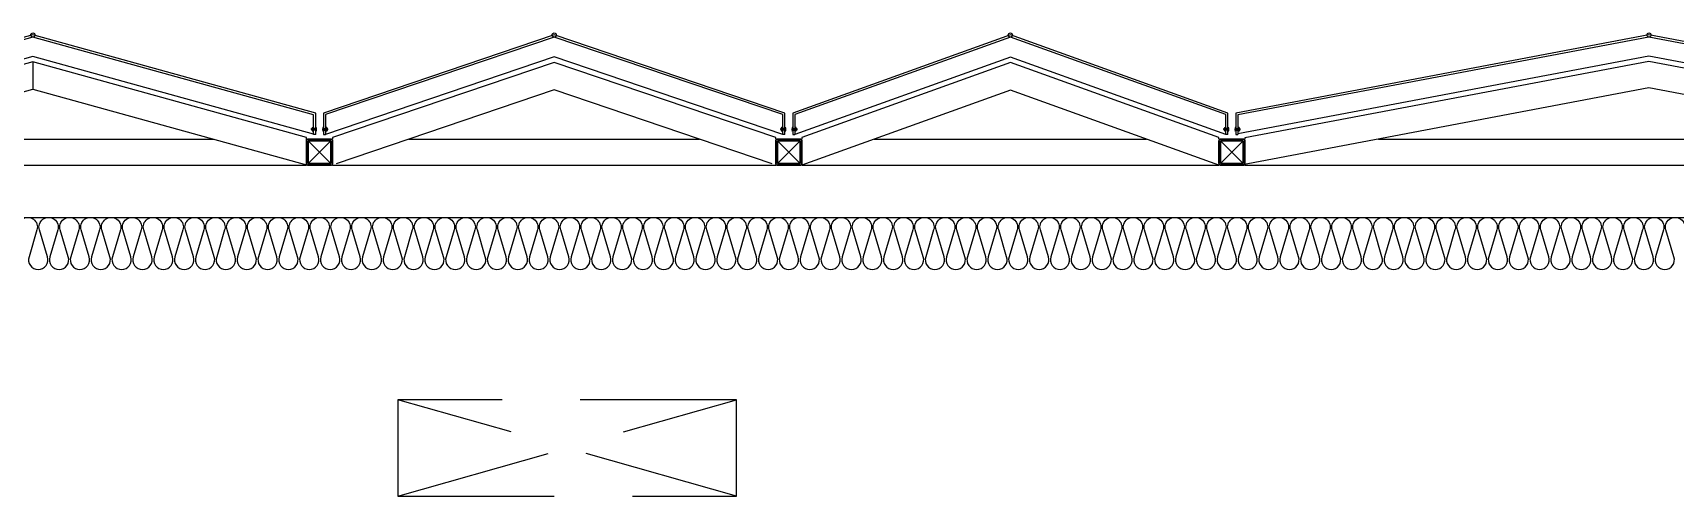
# Model space of a CAD drawing. Header units: millimetres. Extents: x -95754 to 177808, y 34455 to 150605.
# Drawn here: x 134904 to 138054, y 148570 to 149459 of the extents above; entities that cross this region are included whole.
import ezdxf

# ---------------------------------------------------------------- set-up
doc = ezdxf.new("R2010")
doc.units = ezdxf.units.MM
doc.header["$LTSCALE"] = 300
doc.linetypes.add('H1', pattern=[1.5, 1, -0.5])
doc.linetypes.add('HID', pattern=[2.8, 1.8, -1])
for name, color, linetype in [('6FIN', 6, 'Continuous'), ('A-ETC-소방', 8, 'H1'), ('A-하지철물', 55, 'Continuous'), ('alucobond', 4, 'Continuous'), ('ISL', 251, 'Continuous'), ('mold', 4, 'Continuous'), ('SHEET', 6, 'Continuous')]:
    doc.layers.add(name, color=color, linetype=linetype)

# ---------------------------------------------------------------- blocks, each defined once
blk = doc.blocks.new('EX-1100')
at = {"layer": '6FIN', "elevation": 0}
for points in [[(3.2, 204.1), (46.8, 204.1, 0.414214), (50, 207.3), (50, 250.9, 0.414214), (46.8, 254.1), (3.2, 254.1, 0.414214), (0, 250.9), (0, 207.3, 0.414214)], [(1146.8, 204.1), (1103.2, 204.1, -0.414214), (1100, 207.3), (1100, 250.9, -0.414214), (1103.2, 254.1), (1146.8, 254.1, -0.414214), (1150, 250.9), (1150, 207.3, -0.414214)]]:
    blk.add_lwpolyline(points, format="xyb", close=True, dxfattribs=at)
at = {"layer": 'A-하지철물'}
for p, q in [((1100, 254.1), (50, 254.1)), ((923.1, 204.1), (226.9, 204.1)), ((575, 55.9), (575, 107.8))]:
    blk.add_line(p, q, dxfattribs=at)
at = {"layer": 'A-하지철물', "elevation": 0}
blk.add_lwpolyline([(1100, 201.1), (1100, 253), (575, 107.8), (50, 253), (50, 201.1), (575, 55.9)], close=True, dxfattribs=at)
at = {"layer": 'A-하지철물'}
blk.add_circle((575, 4.1), 4.07, dxfattribs=at)
at = {"layer": 'alucobond', "color": 251, "linetype": 'HID', "ltscale": 10}
for p, q in [((32, 189.3), (32.5, 189.3)), ((32.5, 180.9), (32.5, 189.3)), ((1117.5, 180.9), (1117.5, 189.3)), ((1118, 189.3), (1117.5, 189.3)), ((30.2, 185.1), (41.5, 185.1)), ((31.5, 182.4), (31.5, 187.8)), ((31.5, 186.6), (39.5, 186.6)), ((31.5, 183.6), (39.5, 183.6)), ((32, 180.9), (32.5, 180.9)), ((38, 182.7), (38, 187.4)), ((39.5, 182.7), (39.5, 187.4)), ((1119.8, 185.1), (1108.5, 185.1)), ((1110.5, 182.7), (1110.5, 187.4)), ((1118.5, 186.6), (1110.5, 186.6)), ((1118.5, 183.6), (1110.5, 183.6)), ((1112, 182.7), (1112, 187.4)), ((1118, 180.9), (1117.5, 180.9)), ((1118.5, 182.4), (1118.5, 187.8))]:
    blk.add_line(p, q, dxfattribs=at)
at = {"layer": 'alucobond'}
for p, q in [((32.5, 195.1), (36.5, 195.1)), ((1117.5, 195.1), (1113.5, 195.1))]:
    blk.add_line(p, q, dxfattribs=at)
at = {"layer": 'alucobond', "color": 251, "linetype": 'HID', "ltscale": 10, "elevation": 0}
for points in [[(32, 189.3), (31.5, 187.8)], [(36.5, 194.5), (575, 45.6), (1113.5, 194.5)], [(1118, 189.3), (1118.5, 187.8)], [(32, 180.9), (31.5, 182.4)], [(1118, 180.9), (1118.5, 182.4)]]:
    blk.add_lwpolyline(points, dxfattribs=at)
at = {"layer": 'alucobond', "elevation": 0}
for points in [[(32.5, 195.1), (32.5, 154.1), (575, 4.1), (1117.5, 154.1), (1117.5, 195.1)], [(36.5, 195.1), (36.5, 157.1), (575, 8.2), (1113.5, 157.1), (1113.5, 195.1)], [(1113.5, 195.1), (1113.5, 157.2)]]:
    blk.add_lwpolyline(points, dxfattribs=at)
at = {"layer": 'alucobond', "color": 251, "linetype": 'HID', "ltscale": 10, "elevation": 0}
for points in [[(39.5, 186.6, -0.666667), (39.5, 183.6, -1.5)], [(1110.5, 186.6, 0.666667), (1110.5, 183.6, 1.5)]]:
    blk.add_lwpolyline(points, format="xyb", dxfattribs=at)
at = {"layer": 'alucobond', "color": 251, "linetype": 'HID', "ltscale": 10}
for centre, start, end in [((38.7, 187.4), 0, 180), ((38.7, 182.7), 180, 0), ((1111.3, 187.4), 0, 180), ((1111.3, 182.7), 180, 0)]:
    blk.add_arc(centre, 0.75, start, end, dxfattribs=at)
at = {"layer": 'mold', "color": 4, "elevation": 0}
for points in [[(25, 204.1), (25, 202.6)], [(1125, 204.1), (1125, 202.6)]]:
    blk.add_lwpolyline(points, dxfattribs=at)
at = {"layer": 'SHEET', "color": 8}
for p, q in [((46.8, 250.9), (3.2, 207.3)), ((3.2, 250.9), (46.8, 207.3)), ((1103.2, 250.9), (1146.8, 207.3)), ((1146.8, 250.9), (1103.2, 207.3))]:
    blk.add_line(p, q, dxfattribs=at)
at = {"layer": 'SHEET', "color": 8, "elevation": 0}
for points in [[(3.2, 207.3), (46.8, 207.3), (46.8, 250.9), (3.2, 250.9)], [(1146.8, 207.3), (1103.2, 207.3), (1103.2, 250.9), (1146.8, 250.9)]]:
    blk.add_lwpolyline(points, close=True, dxfattribs=at)
blk = doc.blocks.new('EX-900_1')
at = {"layer": '6FIN', "elevation": 0}
for points in [[(3.2, 204.1), (46.8, 204.1, 0.414214), (50, 207.3), (50, 250.9, 0.414214), (46.8, 254.1), (3.2, 254.1, 0.414214), (0, 250.9), (0, 207.3, 0.414214)], [(946.8, 204.1), (903.2, 204.1, -0.414214), (900, 207.3), (900, 250.9, -0.414214), (903.2, 254.1), (946.8, 254.1, -0.414214), (950, 250.9), (950, 207.3, -0.414214)]]:
    blk.add_lwpolyline(points, format="xyb", close=True, dxfattribs=at)
at = {"layer": 'A-하지철물'}
for p, q in [((900, 254.1), (50, 254.1)), ((753.5, 204.1), (196.5, 204.1))]:
    blk.add_line(p, q, dxfattribs=at)
at = {"layer": 'A-하지철물', "elevation": 0}
for points in [[(56.8, 251.4), (475, 109.7), (893.2, 251.4)], [(50, 204.1), (50, 200.9), (475, 56.9), (900, 200.9), (900, 204.1)]]:
    blk.add_lwpolyline(points, dxfattribs=at)
at = {"layer": 'A-하지철물'}
blk.add_circle((475, 4.1), 4.07, dxfattribs=at)
at = {"layer": 'alucobond', "color": 251, "linetype": 'HID', "ltscale": 10}
for p, q in [((32, 189.3), (32.5, 189.3)), ((32.5, 180.9), (32.5, 189.3)), ((917.5, 180.9), (917.5, 189.3)), ((918, 189.3), (917.5, 189.3)), ((30.2, 185.1), (41.5, 185.1)), ((31.5, 182.4), (31.5, 187.8)), ((31.5, 186.6), (39.5, 186.6)), ((31.5, 183.6), (39.5, 183.6)), ((32, 180.9), (32.5, 180.9)), ((38, 182.7), (38, 187.4)), ((39.5, 182.7), (39.5, 187.4)), ((919.8, 185.1), (908.5, 185.1)), ((910.5, 182.7), (910.5, 187.4)), ((918.5, 186.6), (910.5, 186.6)), ((918.5, 183.6), (910.5, 183.6)), ((912, 182.7), (912, 187.4)), ((918, 180.9), (917.5, 180.9)), ((918.5, 182.4), (918.5, 187.8))]:
    blk.add_line(p, q, dxfattribs=at)
at = {"layer": 'alucobond'}
for p, q in [((32.5, 195.1), (36.5, 195.1)), ((917.5, 195.1), (913.5, 195.1))]:
    blk.add_line(p, q, dxfattribs=at)
at = {"layer": 'alucobond', "color": 251, "linetype": 'HID', "ltscale": 10}
for points in [[(32, 189.3), (31.5, 187.8)], [(918, 189.3), (918.5, 187.8)], [(32, 180.9), (31.5, 182.4)], [(918, 180.9), (918.5, 182.4)]]:
    blk.add_lwpolyline(points, dxfattribs=at)
at = {"layer": 'alucobond', "elevation": 0}
for points in [[(32.5, 195.1), (32.5, 154.1), (475, 4.1), (917.5, 154.1), (917.5, 195.1)], [(36.5, 195.1), (36.5, 156.9), (475, 8.3), (913.5, 156.9), (913.5, 195.1)]]:
    blk.add_lwpolyline(points, dxfattribs=at)
at = {"layer": 'alucobond', "color": 251, "linetype": 'HID', "ltscale": 10, "elevation": 0}
blk.add_lwpolyline([(36.5, 195), (475, 46.3), (913.5, 195)], dxfattribs=at)
at = {"layer": 'alucobond', "color": 251, "linetype": 'HID', "ltscale": 10}
for points in [[(39.5, 186.6, -0.666667), (39.5, 183.6, -1.5)], [(910.5, 186.6, 0.666667), (910.5, 183.6, 1.5)]]:
    blk.add_lwpolyline(points, format="xyb", dxfattribs=at)
for centre, start, end in [((38.7, 187.4), 0, 180), ((38.7, 182.7), 180, 0), ((911.3, 187.4), 0, 180), ((911.3, 182.7), 180, 0)]:
    blk.add_arc(centre, 0.75, start, end, dxfattribs=at)
at = {"layer": 'mold', "color": 4}
for points in [[(25, 204.1), (25, 202.6)], [(925, 204.1), (925, 202.6)]]:
    blk.add_lwpolyline(points, dxfattribs=at)
at = {"layer": 'SHEET', "color": 8}
for p, q in [((46.8, 250.9), (3.2, 207.3)), ((3.2, 250.9), (46.8, 207.3)), ((903.2, 250.9), (946.8, 207.3)), ((946.8, 250.9), (903.2, 207.3))]:
    blk.add_line(p, q, dxfattribs=at)
at = {"layer": 'SHEET', "color": 8, "elevation": 0}
for points in [[(3.2, 207.3), (46.8, 207.3), (46.8, 250.9), (3.2, 250.9)], [(946.8, 207.3), (903.2, 207.3), (903.2, 250.9), (946.8, 250.9)]]:
    blk.add_lwpolyline(points, close=True, dxfattribs=at)
blk = doc.blocks.new('EX-850-1')
at = {"layer": '6FIN', "elevation": 0}
for points in [[(3.2, 204.1), (46.8, 204.1, 0.414214), (50, 207.3), (50, 250.9, 0.414214), (46.8, 254.1), (3.2, 254.1, 0.414214), (0, 250.9), (0, 207.3, 0.414214)], [(896.8, 204.1), (853.2, 204.1, -0.414214), (850, 207.3), (850, 250.9, -0.414214), (853.2, 254.1), (896.8, 254.1, -0.414214), (900, 250.9), (900, 207.3, -0.414214)]]:
    blk.add_lwpolyline(points, format="xyb", close=True, dxfattribs=at)
at = {"layer": 'A-하지철물'}
for p, q in [((850, 254.1), (50, 254.1)), ((710.9, 204.1), (189.1, 204.1))]:
    blk.add_line(p, q, dxfattribs=at)
at = {"layer": 'A-하지철물', "elevation": 0}
for points in [[(49.9, 254.1), (450, 110.3), (850.1, 254.1)], [(50, 204.1), (50, 200.9), (450, 57.2), (850, 200.9), (850, 204.1)]]:
    blk.add_lwpolyline(points, dxfattribs=at)
at = {"layer": 'A-하지철물'}
blk.add_circle((450, 4.1), 4.07, dxfattribs=at)
at = {"layer": 'alucobond', "color": 251, "linetype": 'HID', "ltscale": 10}
for p, q in [((32, 189.3), (32.5, 189.3)), ((32.5, 180.9), (32.5, 189.3)), ((867.5, 180.9), (867.5, 189.3)), ((868, 189.3), (867.5, 189.3)), ((30.2, 185.1), (41.5, 185.1)), ((31.5, 182.4), (31.5, 187.8)), ((31.5, 186.6), (39.5, 186.6)), ((31.5, 183.6), (39.5, 183.6)), ((32, 180.9), (32.5, 180.9)), ((38, 182.7), (38, 187.4)), ((39.5, 182.7), (39.5, 187.4)), ((869.8, 185.1), (858.5, 185.1)), ((860.5, 182.7), (860.5, 187.4)), ((868.5, 186.6), (860.5, 186.6)), ((868.5, 183.6), (860.5, 183.6)), ((862, 182.7), (862, 187.4)), ((868, 180.9), (867.5, 180.9)), ((868.5, 182.4), (868.5, 187.8))]:
    blk.add_line(p, q, dxfattribs=at)
at = {"layer": 'alucobond'}
for p, q in [((32.5, 195.1), (36.5, 195.1)), ((867.5, 195.1), (863.5, 195.1))]:
    blk.add_line(p, q, dxfattribs=at)
at = {"layer": 'alucobond', "color": 251, "linetype": 'HID', "ltscale": 10}
for points in [[(32, 189.3), (31.5, 187.8)], [(868, 189.3), (868.5, 187.8)], [(32, 180.9), (31.5, 182.4)], [(868, 180.9), (868.5, 182.4)]]:
    blk.add_lwpolyline(points, dxfattribs=at)
at = {"layer": 'alucobond', "elevation": 0}
for points in [[(32.5, 195.1), (32.5, 154.1), (450, 4.1), (867.5, 154.1), (867.5, 195.1)], [(36.5, 195.1), (36.5, 156.9), (450, 8.3), (863.5, 156.9), (863.5, 195.1)]]:
    blk.add_lwpolyline(points, dxfattribs=at)
at = {"layer": 'alucobond', "color": 251, "linetype": 'HID', "ltscale": 10, "elevation": 0}
blk.add_lwpolyline([(36.5, 195.1), (450, 46.6), (863.5, 195.1)], dxfattribs=at)
at = {"layer": 'alucobond', "color": 251, "linetype": 'HID', "ltscale": 10}
for points in [[(39.5, 186.6, -0.666667), (39.5, 183.6, -1.5)], [(860.5, 186.6, 0.666667), (860.5, 183.6, 1.5)]]:
    blk.add_lwpolyline(points, format="xyb", dxfattribs=at)
for centre, start, end in [((38.7, 187.4), 0, 180), ((38.7, 182.7), 180, 0), ((861.3, 187.4), 0, 180), ((861.3, 182.7), 180, 0)]:
    blk.add_arc(centre, 0.75, start, end, dxfattribs=at)
at = {"layer": 'mold', "color": 4}
for points in [[(25, 204.1), (25, 202.6)], [(875, 204.1), (875, 202.6)]]:
    blk.add_lwpolyline(points, dxfattribs=at)
at = {"layer": 'SHEET', "color": 8}
for p, q in [((46.8, 250.9), (3.2, 207.3)), ((3.2, 250.9), (46.8, 207.3)), ((853.2, 250.9), (896.8, 207.3)), ((896.8, 250.9), (853.2, 207.3))]:
    blk.add_line(p, q, dxfattribs=at)
at = {"layer": 'SHEET', "color": 8, "elevation": 0}
for points in [[(3.2, 207.3), (46.8, 207.3), (46.8, 250.9), (3.2, 250.9)], [(896.8, 207.3), (853.2, 207.3), (853.2, 250.9), (896.8, 250.9)]]:
    blk.add_lwpolyline(points, close=True, dxfattribs=at)
blk = doc.blocks.new('EX-1600')
at = {"layer": '6FIN', "elevation": 0}
for points in [[(3.2, 204.1), (46.8, 204.1, 0.414214), (50, 207.3), (50, 250.9, 0.414214), (46.8, 254.1), (3.2, 254.1, 0.414214), (0, 250.9), (0, 207.3, 0.414214)], [(1646.8, 204.1), (1603.2, 204.1, -0.414214), (1600, 207.3), (1600, 250.9, -0.414214), (1603.2, 254.1), (1646.8, 254.1, -0.414214), (1650, 250.9), (1650, 207.3, -0.414214)]]:
    blk.add_lwpolyline(points, format="xyb", close=True, dxfattribs=at)
at = {"layer": 'A-하지철물'}
for p, q in [((1600, 254.1), (50, 254.1)), ((1344, 204.1), (306, 204.1))]:
    blk.add_line(p, q, dxfattribs=at)
at = {"layer": 'A-하지철물', "elevation": 0}
for points in [[(41.9, 254.1), (825, 105.8), (1608.1, 254.1)], [(50, 204.1), (50, 201.6), (825, 55), (1600, 201.6), (1600, 204.1)]]:
    blk.add_lwpolyline(points, dxfattribs=at)
at = {"layer": 'A-하지철물'}
blk.add_circle((825, 4.1), 4.07, dxfattribs=at)
at = {"layer": 'alucobond', "color": 251, "linetype": 'HID', "ltscale": 10}
for p, q in [((32, 189.3), (32.5, 189.3)), ((32.5, 180.9), (32.5, 189.3)), ((1617.5, 180.9), (1617.5, 189.3)), ((1618, 189.3), (1617.5, 189.3)), ((30.2, 185.1), (41.5, 185.1)), ((31.5, 182.4), (31.5, 187.8)), ((31.5, 186.6), (39.5, 186.6)), ((31.5, 183.6), (39.5, 183.6)), ((32, 180.9), (32.5, 180.9)), ((38, 182.7), (38, 187.4)), ((39.5, 182.7), (39.5, 187.4)), ((1619.8, 185.1), (1608.5, 185.1)), ((1610.5, 182.7), (1610.5, 187.4)), ((1618.5, 186.6), (1610.5, 186.6)), ((1618.5, 183.6), (1610.5, 183.6)), ((1612, 182.7), (1612, 187.4)), ((1618, 180.9), (1617.5, 180.9)), ((1618.5, 182.4), (1618.5, 187.8))]:
    blk.add_line(p, q, dxfattribs=at)
at = {"layer": 'alucobond'}
for p, q in [((32.5, 195.1), (36.5, 195.1)), ((1617.5, 195.1), (1613.5, 195.1))]:
    blk.add_line(p, q, dxfattribs=at)
at = {"layer": 'alucobond', "color": 251, "linetype": 'HID', "ltscale": 10}
for points in [[(32, 189.3), (31.5, 187.8)], [(32, 180.9), (31.5, 182.4)]]:
    blk.add_lwpolyline(points, dxfattribs=at)
at = {"layer": 'alucobond', "elevation": 0}
for points in [[(32.5, 195.1), (32.5, 154.1), (825, 4.1), (1617.5, 154.1), (1617.5, 195.1)], [(36.5, 195.1), (36.5, 157.4), (825, 8.1), (1613.5, 157.4), (1613.5, 195.1)]]:
    blk.add_lwpolyline(points, dxfattribs=at)
at = {"layer": 'alucobond', "color": 251, "linetype": 'HID', "ltscale": 10, "elevation": 0}
for points in [[(36.5, 194), (825, 44.8), (1613.5, 194)], [(1618, 189.3), (1618.5, 187.8)], [(1618, 180.9), (1618.5, 182.4)]]:
    blk.add_lwpolyline(points, dxfattribs=at)
at = {"layer": 'alucobond', "color": 251, "linetype": 'HID', "ltscale": 10}
blk.add_lwpolyline([(39.5, 186.6, -0.666667), (39.5, 183.6, -1.5)], format="xyb", dxfattribs=at)
at = {"layer": 'alucobond', "color": 251, "linetype": 'HID', "ltscale": 10, "elevation": 0}
blk.add_lwpolyline([(1610.5, 186.6, 0.666667), (1610.5, 183.6, 1.5)], format="xyb", dxfattribs=at)
at = {"layer": 'alucobond', "color": 251, "linetype": 'HID', "ltscale": 10}
for centre, start, end in [((38.7, 187.4), 0, 180), ((38.7, 182.7), 180, 0), ((1611.3, 187.4), 0, 180), ((1611.3, 182.7), 180, 0)]:
    blk.add_arc(centre, 0.75, start, end, dxfattribs=at)
at = {"layer": 'mold', "color": 4}
blk.add_lwpolyline([(25, 204.1), (25, 202.6)], dxfattribs=at)
at = {"layer": 'mold', "color": 4, "elevation": 0}
blk.add_lwpolyline([(1625, 204.1), (1625, 202.6)], dxfattribs=at)
at = {"layer": 'SHEET', "color": 8}
for p, q in [((46.8, 250.9), (3.2, 207.3)), ((3.2, 250.9), (46.8, 207.3)), ((1603.2, 250.9), (1646.8, 207.3)), ((1646.8, 250.9), (1603.2, 207.3))]:
    blk.add_line(p, q, dxfattribs=at)
at = {"layer": 'SHEET', "color": 8, "elevation": 0}
for points in [[(3.2, 207.3), (46.8, 207.3), (46.8, 250.9), (3.2, 250.9)], [(1646.8, 207.3), (1603.2, 207.3), (1603.2, 250.9), (1646.8, 250.9)]]:
    blk.add_lwpolyline(points, close=True, dxfattribs=at)
blk = doc.blocks.new('옥내소화전함(650X185)')
at = {"layer": 'A-ETC-소방'}
for p, q in [((0, 650), (185, 0)), ((0, 0), (185, 650))]:
    blk.add_line(p, q, dxfattribs=at)
blk.add_lwpolyline([(185, 0), (185, 650), (0, 650), (0, 0)], close=True, dxfattribs=at)

msp = doc.modelspace()

# ---------------------------------------------------------------- linework, layer by layer
at = {"layer": 'ISL', "elevation": 0}
msp.add_lwpolyline([(101753.6, 149105), (168578.6, 149105)], dxfattribs=at)
msp.add_lwpolyline([(134876.2, 149080.8, -1.372593), (134911.5, 149080.8), (134896.2, 149029.3, 0.509267), (134913.9, 149005, 0.509267), (134931.5, 149029.3), (134916.2, 149080.8, -1.372593), (134951.5, 149080.8), (134936.2, 149029.3, 0.509267), (134953.9, 149005, 0.509267), (134971.5, 149029.3), (134956.2, 149080.8, -1.372593), (134991.5, 149080.8), (134976.2, 149029.3, 0.509267), (134993.9, 149005, 0.509267), (135011.5, 149029.3), (134996.2, 149080.8, -1.372593), (135031.5, 149080.8), (135016.2, 149029.3, 0.509267), (135033.9, 149005, 0.509267), (135051.5, 149029.3), (135036.2, 149080.8, -1.372593), (135071.5, 149080.8), (135056.2, 149029.3, 0.509267), (135073.9, 149005, 0.509267), (135091.5, 149029.3), (135076.2, 149080.8, -1.372593), (135111.5, 149080.8), (135096.2, 149029.3, 0.509267), (135113.9, 149005, 0.509267), (135131.5, 149029.3), (135116.2, 149080.8, -1.372593), (135151.5, 149080.8), (135136.2, 149029.3, 0.509267), (135153.9, 149005, 0.509267), (135171.5, 149029.3), (135156.2, 149080.8, -1.372593), (135191.5, 149080.8), (135176.2, 149029.3, 0.509267), (135193.9, 149005, 0.509267), (135211.5, 149029.3), (135196.2, 149080.8, -1.372593), (135231.5, 149080.8), (135216.2, 149029.3, 0.509267), (135233.9, 149005, 0.509267), (135251.5, 149029.3), (135236.2, 149080.8, -1.372593), (135271.5, 149080.8), (135256.2, 149029.3, 0.509267), (135273.9, 149005, 0.509267), (135291.5, 149029.3), (135276.2, 149080.8, -1.372593), (135311.5, 149080.8), (135296.2, 149029.3, 0.509267), (135313.9, 149005, 0.509267), (135331.5, 149029.3), (135316.2, 149080.8, -1.372593), (135351.5, 149080.8), (135336.2, 149029.3, 0.509267), (135353.9, 149005, 0.509267), (135371.5, 149029.3), (135356.2, 149080.8, -1.372593), (135391.5, 149080.8), (135376.2, 149029.3, 0.509267), (135393.9, 149005, 0.509267), (135411.5, 149029.3), (135396.2, 149080.8, -1.372593), (135431.5, 149080.8), (135416.2, 149029.3, 0.509267), (135433.9, 149005, 0.509267), (135451.5, 149029.3), (135436.2, 149080.8, -1.372593), (135471.5, 149080.8), (135456.2, 149029.3, 0.509267), (135473.9, 149005, 0.509267), (135491.5, 149029.3), (135476.2, 149080.8, -1.372593), (135511.5, 149080.8), (135496.2, 149029.3, 0.509267), (135513.9, 149005, 0.509267), (135531.5, 149029.3), (135516.2, 149080.8, -1.372593), (135551.5, 149080.8), (135536.2, 149029.3, 0.509267), (135553.9, 149005, 0.509267), (135571.5, 149029.3), (135556.2, 149080.8, -1.372593), (135591.5, 149080.8), (135576.2, 149029.3, 0.509267), (135593.9, 149005, 0.509267), (135611.5, 149029.3), (135596.2, 149080.8, -1.372593), (135631.5, 149080.8), (135616.2, 149029.3, 0.509267), (135633.9, 149005, 0.509267), (135651.5, 149029.3), (135636.2, 149080.8, -1.372593), (135671.5, 149080.8), (135656.2, 149029.3, 0.509267), (135673.9, 149005, 0.509267), (135691.5, 149029.3), (135676.2, 149080.8, -1.372593), (135711.5, 149080.8), (135696.2, 149029.3, 0.509267), (135713.9, 149005, 0.509267), (135731.5, 149029.3), (135716.2, 149080.8, -1.372593), (135751.5, 149080.8), (135736.2, 149029.3, 0.509267), (135753.9, 149005, 0.509267), (135771.5, 149029.3), (135756.2, 149080.8, -1.372593), (135791.5, 149080.8), (135776.2, 149029.3, 0.509267), (135793.9, 149005, 0.509267), (135811.5, 149029.3), (135796.2, 149080.8, -1.372593), (135831.5, 149080.8), (135816.2, 149029.3, 0.509267), (135833.9, 149005, 0.509267), (135851.5, 149029.3), (135836.2, 149080.8, -1.372593), (135871.5, 149080.8), (135856.2, 149029.3, 0.509267), (135873.9, 149005, 0.509267), (135891.5, 149029.3), (135876.2, 149080.8, -1.372593), (135911.5, 149080.8), (135896.2, 149029.3, 0.509267), (135913.9, 149005, 0.509267), (135931.5, 149029.3), (135916.2, 149080.8, -1.372593), (135951.5, 149080.8), (135936.2, 149029.3, 0.509267), (135953.9, 149005, 0.509267), (135971.5, 149029.3), (135956.2, 149080.8, -1.372593), (135991.5, 149080.8), (135976.2, 149029.3, 0.509267), (135993.9, 149005, 0.509267), (136011.5, 149029.3), (135996.2, 149080.8, -1.372593), (136031.5, 149080.8), (136016.2, 149029.3, 0.509267), (136033.9, 149005, 0.509267), (136051.5, 149029.3), (136036.2, 149080.8, -1.372593), (136071.5, 149080.8), (136056.2, 149029.3, 0.509267), (136073.9, 149005, 0.509267), (136091.5, 149029.3), (136076.2, 149080.8, -1.372593), (136111.5, 149080.8), (136096.2, 149029.3, 0.509267), (136113.9, 149005, 0.509267), (136131.5, 149029.3), (136116.2, 149080.8, -1.372593), (136151.5, 149080.8), (136136.2, 149029.3, 0.509267), (136153.9, 149005, 0.509267), (136171.5, 149029.3), (136156.2, 149080.8, -1.372593), (136191.5, 149080.8), (136176.2, 149029.3, 0.509267), (136193.9, 149005, 0.509267), (136211.5, 149029.3), (136196.2, 149080.8, -1.372593), (136231.5, 149080.8), (136216.2, 149029.3, 0.509267), (136233.9, 149005, 0.509267), (136251.5, 149029.3), (136236.2, 149080.8, -1.372593), (136271.5, 149080.8), (136256.2, 149029.3, 0.509267), (136273.9, 149005, 0.509267), (136291.5, 149029.3), (136276.2, 149080.8, -1.372593), (136311.5, 149080.8), (136296.2, 149029.3, 0.509267), (136313.9, 149005, 0.509267), (136331.5, 149029.3), (136316.2, 149080.8, -1.372593), (136351.5, 149080.8), (136336.2, 149029.3, 0.509267), (136353.9, 149005, 0.509267), (136371.5, 149029.3), (136356.2, 149080.8, -1.372593), (136391.5, 149080.8), (136376.2, 149029.3, 0.509267), (136393.9, 149005, 0.509267), (136411.5, 149029.3), (136396.2, 149080.8, -1.372593), (136431.5, 149080.8), (136416.2, 149029.3, 0.509267), (136433.9, 149005, 0.509267), (136451.5, 149029.3), (136436.2, 149080.8, -1.372593), (136471.5, 149080.8), (136456.2, 149029.3, 0.509267), (136473.9, 149005, 0.509267), (136491.5, 149029.3), (136476.2, 149080.8, -1.372593), (136511.5, 149080.8), (136496.2, 149029.3, 0.509267), (136513.9, 149005, 0.509267), (136531.5, 149029.3), (136516.2, 149080.8, -1.372593), (136551.5, 149080.8), (136536.2, 149029.3, 0.509267), (136553.9, 149005, 0.509267), (136571.5, 149029.3), (136556.2, 149080.8, -1.372593), (136591.5, 149080.8), (136576.2, 149029.3, 0.509267), (136593.9, 149005, 0.509267), (136611.5, 149029.3), (136596.2, 149080.8, -1.372593), (136631.5, 149080.8), (136616.2, 149029.3, 0.509267), (136633.9, 149005, 0.509267), (136651.5, 149029.3), (136636.2, 149080.8, -1.372593), (136671.5, 149080.8), (136656.2, 149029.3, 0.509267), (136673.9, 149005, 0.509267), (136691.5, 149029.3), (136676.2, 149080.8, -1.372593), (136711.5, 149080.8), (136696.2, 149029.3, 0.509267), (136713.9, 149005, 0.509267), (136731.5, 149029.3), (136716.2, 149080.8, -1.372593), (136751.5, 149080.8), (136736.2, 149029.3, 0.509267), (136753.9, 149005, 0.509267), (136771.5, 149029.3), (136756.2, 149080.8, -1.372593), (136791.5, 149080.8), (136776.2, 149029.3, 0.509267), (136793.9, 149005, 0.509267), (136811.5, 149029.3), (136796.2, 149080.8, -1.372593), (136831.5, 149080.8), (136816.2, 149029.3, 0.509267), (136833.9, 149005, 0.509267), (136851.5, 149029.3), (136836.2, 149080.8, -1.372593), (136871.5, 149080.8), (136856.2, 149029.3, 0.509267), (136873.9, 149005, 0.509267), (136891.5, 149029.3), (136876.2, 149080.8, -1.372593), (136911.5, 149080.8), (136896.2, 149029.3, 0.509267), (136913.9, 149005, 0.509267), (136931.5, 149029.3), (136916.2, 149080.8, -1.372593), (136951.5, 149080.8), (136936.2, 149029.3, 0.509267), (136953.9, 149005, 0.509267), (136971.5, 149029.3), (136956.2, 149080.8, -1.372593), (136991.5, 149080.8), (136976.2, 149029.3, 0.509267), (136993.9, 149005, 0.509267), (137011.5, 149029.3), (136996.2, 149080.8, -1.372593), (137031.5, 149080.8), (137016.2, 149029.3, 0.509267), (137033.9, 149005, 0.509267), (137051.5, 149029.3), (137036.2, 149080.8, -1.372593), (137071.5, 149080.8), (137056.2, 149029.3, 0.509267), (137073.9, 149005, 0.509267), (137091.5, 149029.3), (137076.2, 149080.8, -1.372593), (137111.5, 149080.8), (137096.2, 149029.3, 0.509267), (137113.9, 149005, 0.509267), (137131.5, 149029.3), (137116.2, 149080.8, -1.372593), (137151.5, 149080.8), (137136.2, 149029.3, 0.509267), (137153.9, 149005, 0.509267), (137171.5, 149029.3), (137156.2, 149080.8, -1.372593), (137191.5, 149080.8), (137176.2, 149029.3, 0.509267), (137193.9, 149005, 0.509267), (137211.5, 149029.3), (137196.2, 149080.8, -1.372593), (137231.5, 149080.8), (137216.2, 149029.3, 0.509267), (137233.9, 149005, 0.509267), (137251.5, 149029.3), (137236.2, 149080.8, -1.372593), (137271.5, 149080.8), (137256.2, 149029.3, 0.509267), (137273.9, 149005, 0.509267), (137291.5, 149029.3), (137276.2, 149080.8, -1.372593), (137311.5, 149080.8), (137296.2, 149029.3, 0.509267), (137313.9, 149005, 0.509267), (137331.5, 149029.3), (137316.2, 149080.8, -1.372593), (137351.5, 149080.8), (137336.2, 149029.3, 0.509267), (137353.9, 149005, 0.509267), (137371.5, 149029.3), (137356.2, 149080.8, -1.372593), (137391.5, 149080.8), (137376.2, 149029.3, 0.509267), (137393.9, 149005, 0.509267), (137411.5, 149029.3), (137396.2, 149080.8, -1.372593), (137431.5, 149080.8), (137416.2, 149029.3, 0.509267), (137433.9, 149005, 0.509267), (137451.5, 149029.3), (137436.2, 149080.8, -1.372593), (137471.5, 149080.8), (137456.2, 149029.3, 0.509267), (137473.9, 149005, 0.509267), (137491.5, 149029.3), (137476.2, 149080.8, -1.372593), (137511.5, 149080.8), (137496.2, 149029.3, 0.509267), (137513.9, 149005, 0.509267), (137531.5, 149029.3), (137516.2, 149080.8, -1.372593), (137551.5, 149080.8), (137536.2, 149029.3, 0.509267), (137553.9, 149005, 0.509267), (137571.5, 149029.3), (137556.2, 149080.8, -1.372593), (137591.5, 149080.8), (137576.2, 149029.3, 0.509267), (137593.9, 149005, 0.509267), (137611.5, 149029.3), (137596.2, 149080.8, -1.372593), (137631.5, 149080.8), (137616.2, 149029.3, 0.509267), (137633.9, 149005, 0.509267), (137651.5, 149029.3), (137636.2, 149080.8, -1.372593), (137671.5, 149080.8), (137656.2, 149029.3, 0.509267), (137673.9, 149005, 0.509267), (137691.5, 149029.3), (137676.2, 149080.8, -1.372593), (137711.5, 149080.8), (137696.2, 149029.3, 0.509267), (137713.9, 149005, 0.509267), (137731.5, 149029.3), (137716.2, 149080.8, -1.372593), (137751.5, 149080.8), (137736.2, 149029.3, 0.509267), (137753.9, 149005, 0.509267), (137771.5, 149029.3), (137756.2, 149080.8, -1.372593), (137791.5, 149080.8), (137776.2, 149029.3, 0.509267), (137793.9, 149005, 0.509267), (137811.5, 149029.3), (137796.2, 149080.8, -1.372593), (137831.5, 149080.8), (137816.2, 149029.3, 0.509267), (137833.9, 149005, 0.509267), (137851.5, 149029.3), (137836.2, 149080.8, -1.372593), (137871.5, 149080.8), (137856.2, 149029.3, 0.509267), (137873.9, 149005, 0.509267), (137891.5, 149029.3), (137876.2, 149080.8, -1.372593), (137911.5, 149080.8), (137896.2, 149029.3, 0.509267), (137913.9, 149005, 0.509267), (137931.5, 149029.3), (137916.2, 149080.8, -1.372593), (137951.5, 149080.8), (137936.2, 149029.3, 0.509267), (137953.9, 149005, 0.509267), (137971.5, 149029.3), (137956.2, 149080.8, -1.372593), (137991.5, 149080.8), (137976.2, 149029.3, 0.509267), (137993.9, 149005, 0.509267), (138011.5, 149029.3), (137996.2, 149080.8, -1.372593), (138031.5, 149080.8), (138016.2, 149029.3, 0.509267), (138033.9, 149005, 0.509267), (138051.5, 149029.3), (138036.2, 149080.8, -1.372593), (138071.5, 149080.8)], format="xyb", dxfattribs=at)

# ---------------------------------------------------------------- block references
at = {"layer": 'A-ETC-소방', "rotation": 90}
msp.add_blockref('옥내소화전함(650X185)', (136253.6, 148570), dxfattribs=at)
at = {"layer": 'A-하지철물', "rotation": 180}
for name, p in [('EX-1100', (135478.6, 149459.1)), ('EX-900_1', (136378.6, 149459.1)), ('EX-850-1', (137228.6, 149459.1)), ('EX-1600', (138828.6, 149459.1))]:
    msp.add_blockref(name, p, dxfattribs=at)

doc.saveas('drawing.dxf')
